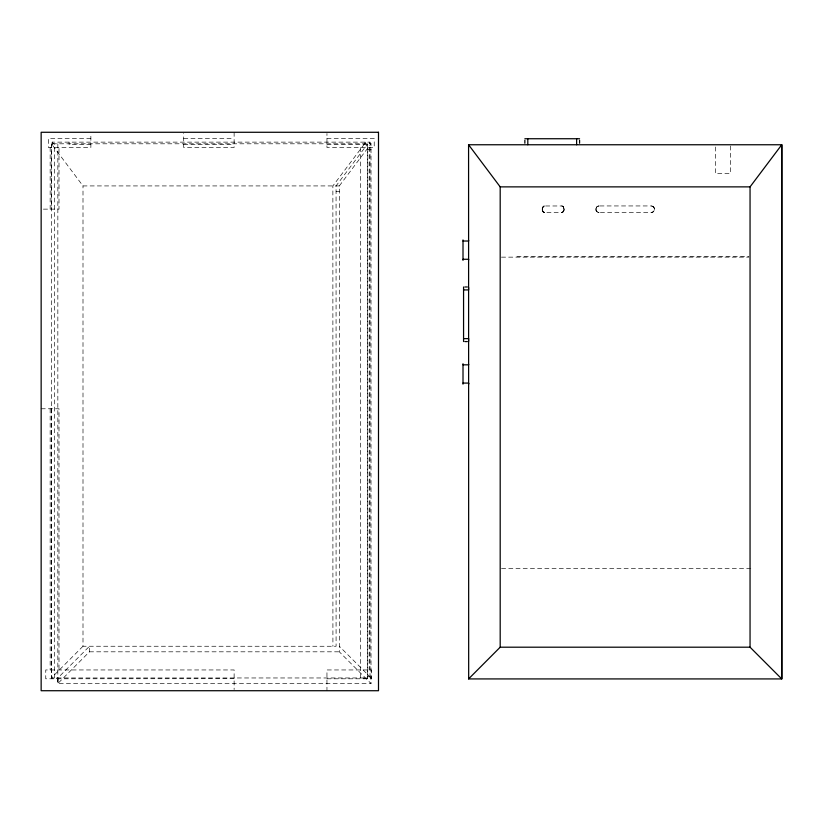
<?xml version="1.0" encoding="UTF-8"?>
<svg xmlns="http://www.w3.org/2000/svg" width="823" height="823" viewBox="0 0 823 823"><rect width="100%" height="100%" fill="white"/><g stroke="black" fill="none" stroke-linecap="round" stroke-linejoin="round"><path stroke-width="0.62" stroke-dasharray="4.12 3.09" d="M57.847 143.819L57.836 683.543L89.45 651.816L89.45 646.281L57.867 677.967L57.836 683.543L371.111 683.543M542.522 211.058L542.367 207.91L544.27 205.976L561.934 205.976L563.241 206.799L564.002 208.6M562.212 206.048C563.776 206.336 564.599 209.886 563.683 211.058M542.203 208.6C541.812 207.19 544.816 205.544 543.993 206.048M564.002 209.978L563.241 211.778L561.934 212.601L543.859 212.478M563.92 210.4L563.745 210.925M543.993 212.529L544.569 212.622L542.326 210.513A4.485 4.485 0 0 1 542.326 208.065L542.47 207.653M542.326 208.065L544.353 205.966M561.934 212.601L563.662 211.11M542.717 207.149L543.684 206.182M364.095 143.799L365.35 142.132L365.35 143.799M364.558 143.819L332.873 185.926L332.914 646.281M339.313 185.926L371.008 143.799L371.008 683.543L339.313 651.816L339.313 185.926L83 185.926L51.386 143.799L371.111 143.799M562.963 212.077L562.479 212.416L563.889 210.513A4.485 4.485 0 0 0 563.878 208.065L562.531 206.182L563.518 207.19M83 646.24L51.386 677.967L367.747 677.967L367.747 143.799L336.062 185.926L336.082 646.261L83 646.24L83 185.926M52.168 677.967L51.438 678.697L51.386 143.799M54.596 677.946L54.596 143.819M562.304 212.499L561.636 212.622L562.212 212.529M90.869 138.645L48.372 138.645L48.372 147.482L90.869 147.482L90.869 133.511M183.704 138.645L234.123 138.645M326.957 138.645L374.228 138.645L374.228 147.482L326.957 147.482L326.957 133.511M52.178 143.799L52.178 142.132L370 142.132L369.99 678.697M52.281 144.529L51.54 144.529L51.551 209.135M90.869 144.529L69.091 144.529L69.091 142.132M183.704 144.529L234.123 144.529M326.957 144.529L367.315 144.529M367.747 149.374L371.111 149.374M336.082 191.502L339.313 191.502M599.093 212.468A3.261 3.261 0 0 1 595.831 209.207A3.261 3.261 0 0 1 599.093 205.945C594.885 205.76 594.885 212.643 599.093 212.468L651.199 212.468C655.406 212.663 655.417 205.75 651.199 205.945L599.093 205.945C595.091 205.74 594.762 212.262 598.774 212.457M43.403 209.135L58.999 209.135L58.999 147.482M501.454 257.146L748.837 257.146L748.837 256.467L514.591 256.467L514.591 257.146M41.15 408.774L58.999 408.774L58.999 669.953M501.536 568.528L751.121 568.528M89.45 651.816L339.313 651.816M367.377 676.311L370 676.311M371.111 677.967L339.313 646.24M367.377 678.121L360.371 678.121L360.371 147.482M57.847 678.666L56.756 678.666L56.725 677.967M234.123 678.697L45.749 678.8L45.749 669.953L234.123 669.953L234.123 689.53M326.957 678.8L371.605 678.8L371.605 669.953L326.957 669.953L326.957 690.723M561.636 205.956L562.304 206.079M651.518 205.956C655.52 206.172 655.201 212.653 651.199 212.468A3.261 3.261 0 0 0 654.46 209.207A3.261 3.261 0 0 0 651.199 205.945M544.353 212.612L542.552 211.11M543.252 212.077L543.736 212.416L542.696 211.388M543.057 211.892L542.47 210.925M52.178 142.132L53.423 143.799M563.745 207.653L563.344 206.933L564.053 209.289M542.151 209.289L542.861 211.645L542.203 209.978M730.33 146L730.33 173.53L715.372 173.53L715.372 146M369.897 142.132L369.897 143.799M369.208 147.482L369.208 669.953M367.377 144.529L367.377 678.697M234.123 132.277L234.123 147.482L183.704 147.482L183.704 133.511M57.939 678.697L57.939 683.543M52.281 142.132L52.271 144.529M51.551 408.774L51.551 678.697M50.162 147.482L50.162 209.135M50.162 408.774L50.162 669.953"/><path stroke-width="1.23" d="M468.616 240.8L468.637 240.388M468.637 259.965L468.616 259.554M468.637 383.467L468.626 384.135L468.637 383.539M468.616 364.599L468.637 364.178M463.565 289.922L468.616 289.922L468.626 287.464M468.626 341.298L468.616 338.85M750.051 186.872L781.747 144.755L781.747 678.924L750.051 647.197L750.051 186.872L500.189 186.872L468.575 144.755L781.85 144.755L781.85 678.924L468.575 678.924L500.189 647.197L500.189 186.872M524.868 138.737L579.567 138.737M463.01 241.026L468.616 241.026M463.01 259.276L468.616 259.276M464.83 286.97L467.371 286.97M463.565 338.634L468.616 338.634M464.83 341.586L467.371 341.586M463.01 364.826L468.616 364.826M463.01 383.076L468.616 383.076M500.189 647.197L750.051 647.197M579.577 140.239L579.577 143.243M576.625 138.737L576.625 144.755M527.81 138.737L527.81 144.755M524.858 140.239L524.858 143.243M468.575 144.755L468.678 678.924M463.565 286.98L463.565 341.566M463.01 239.935L463.01 260.366M463.01 363.735L463.01 384.166M378.498 132.277L41.15 132.277L41.15 690.723L378.498 690.723L378.498 132.277"/></g></svg>
